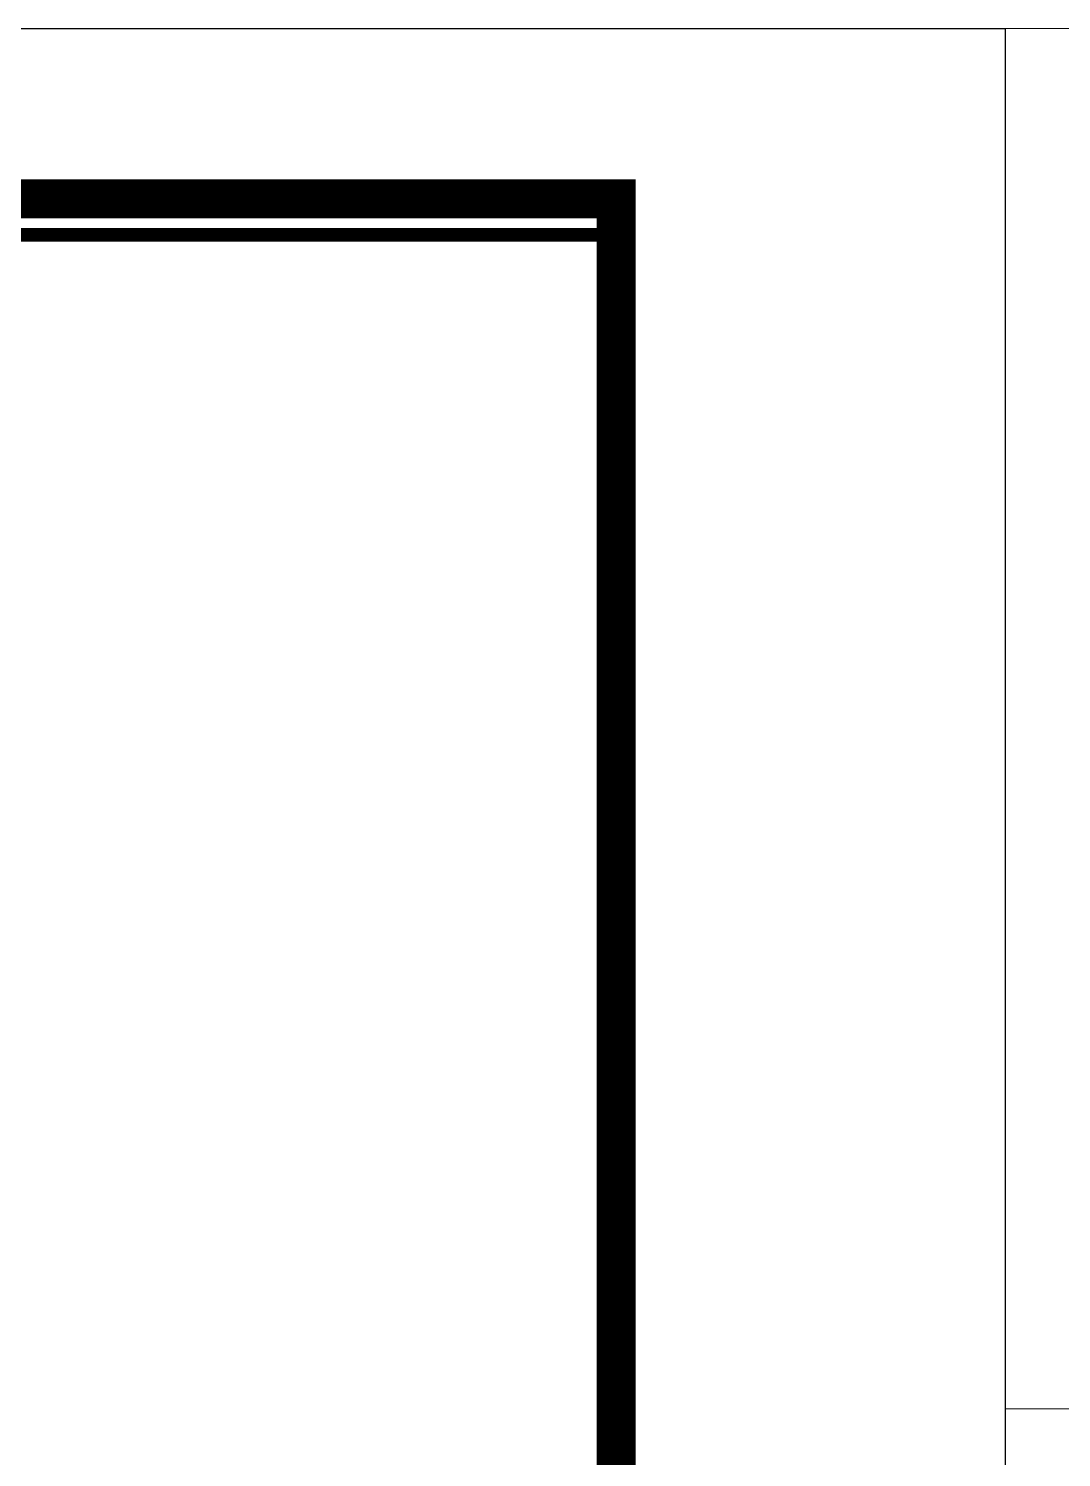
# Model space of a CAD drawing. Extents: x -3102990 to -851544, y -5293060 to -2540151.
# Drawn here: x -1160722 to -1156967, y -2636097 to -2630902 of the extents above; entities that cross this region are included whole.
import ezdxf

# ---------------------------------------------------------------- set-up
doc = ezdxf.new("R2010")
doc.units = 0
doc.header["$LTSCALE"] = 1000
doc.layers.get('0').update_dxf_attribs({"linetype": 'CONTINUOUS'})
doc.layers.add('BEAM_CON', color=4, linetype='CONTINUOUS')
doc.layers.add('PUB_TITLE', color=4, linetype='CONTINUOUS')
doc.layers.add('yichutu', color=7, linetype='CONTINUOUS', true_color=0xffffff, plot=False)

# ---------------------------------------------------------------- blocks, each defined once
blk = doc.blocks.new('A$C154754DE')
at = {"layer": 'PUB_TITLE'}
blk.add_lwpolyline([(0, 0), (0, 59400), (105125, 59400), (105125, 0)], close=True, dxfattribs=at)
at = {"layer": 'PUB_TITLE', "const_width": 141.4}
blk.add_lwpolyline([(103710.7, 368.8), (103710.7, 58781.4), (1428.6, 58781.4), (1428.6, 368.8), (103710.7, 368.8)], dxfattribs=at)
at = {"layer": 'PUB_TITLE', "color": 4, "const_width": 49.6}
blk.add_lwpolyline([(96288.9, 50675.2), (103673.1, 50675.2), (103673.1, 58650.6), (96288.9, 58650.6)], close=True, dxfattribs=at)
blk = doc.blocks.new('yct-1051-594-105125-59399.99998844-100-1002.0')
at = {"layer": 'yichutu', "color": 7, "true_color": 0xffffff}
blk.add_lwpolyline([(0, 0), (0, 59400), (105125, 59400), (105125, 0)], close=True, dxfattribs=at)

msp = doc.modelspace()

# ---------------------------------------------------------------- linework, layer by layer
at = {"layer": 'BEAM_CON', "lineweight": 5, "ltscale": 1.5}
msp.add_lwpolyline([(-1157170.97, -2630902.4), (-1149736.98, -2630902.4), (-1149736.98, -2635920.73), (-1157170.97, -2635920.73)], close=True, dxfattribs=at)

# ---------------------------------------------------------------- block references
at = {"ltscale": 1.5}
msp.add_blockref('A$C154754DE', (-1262295.96, -2690302.41), dxfattribs=at)
at = {"layer": 'yichutu'}
msp.add_blockref('yct-1051-594-105125-59399.99998844-100-1002.0', (-1262295.97, -2690302.4), dxfattribs=at)

doc.saveas('drawing.dxf')
